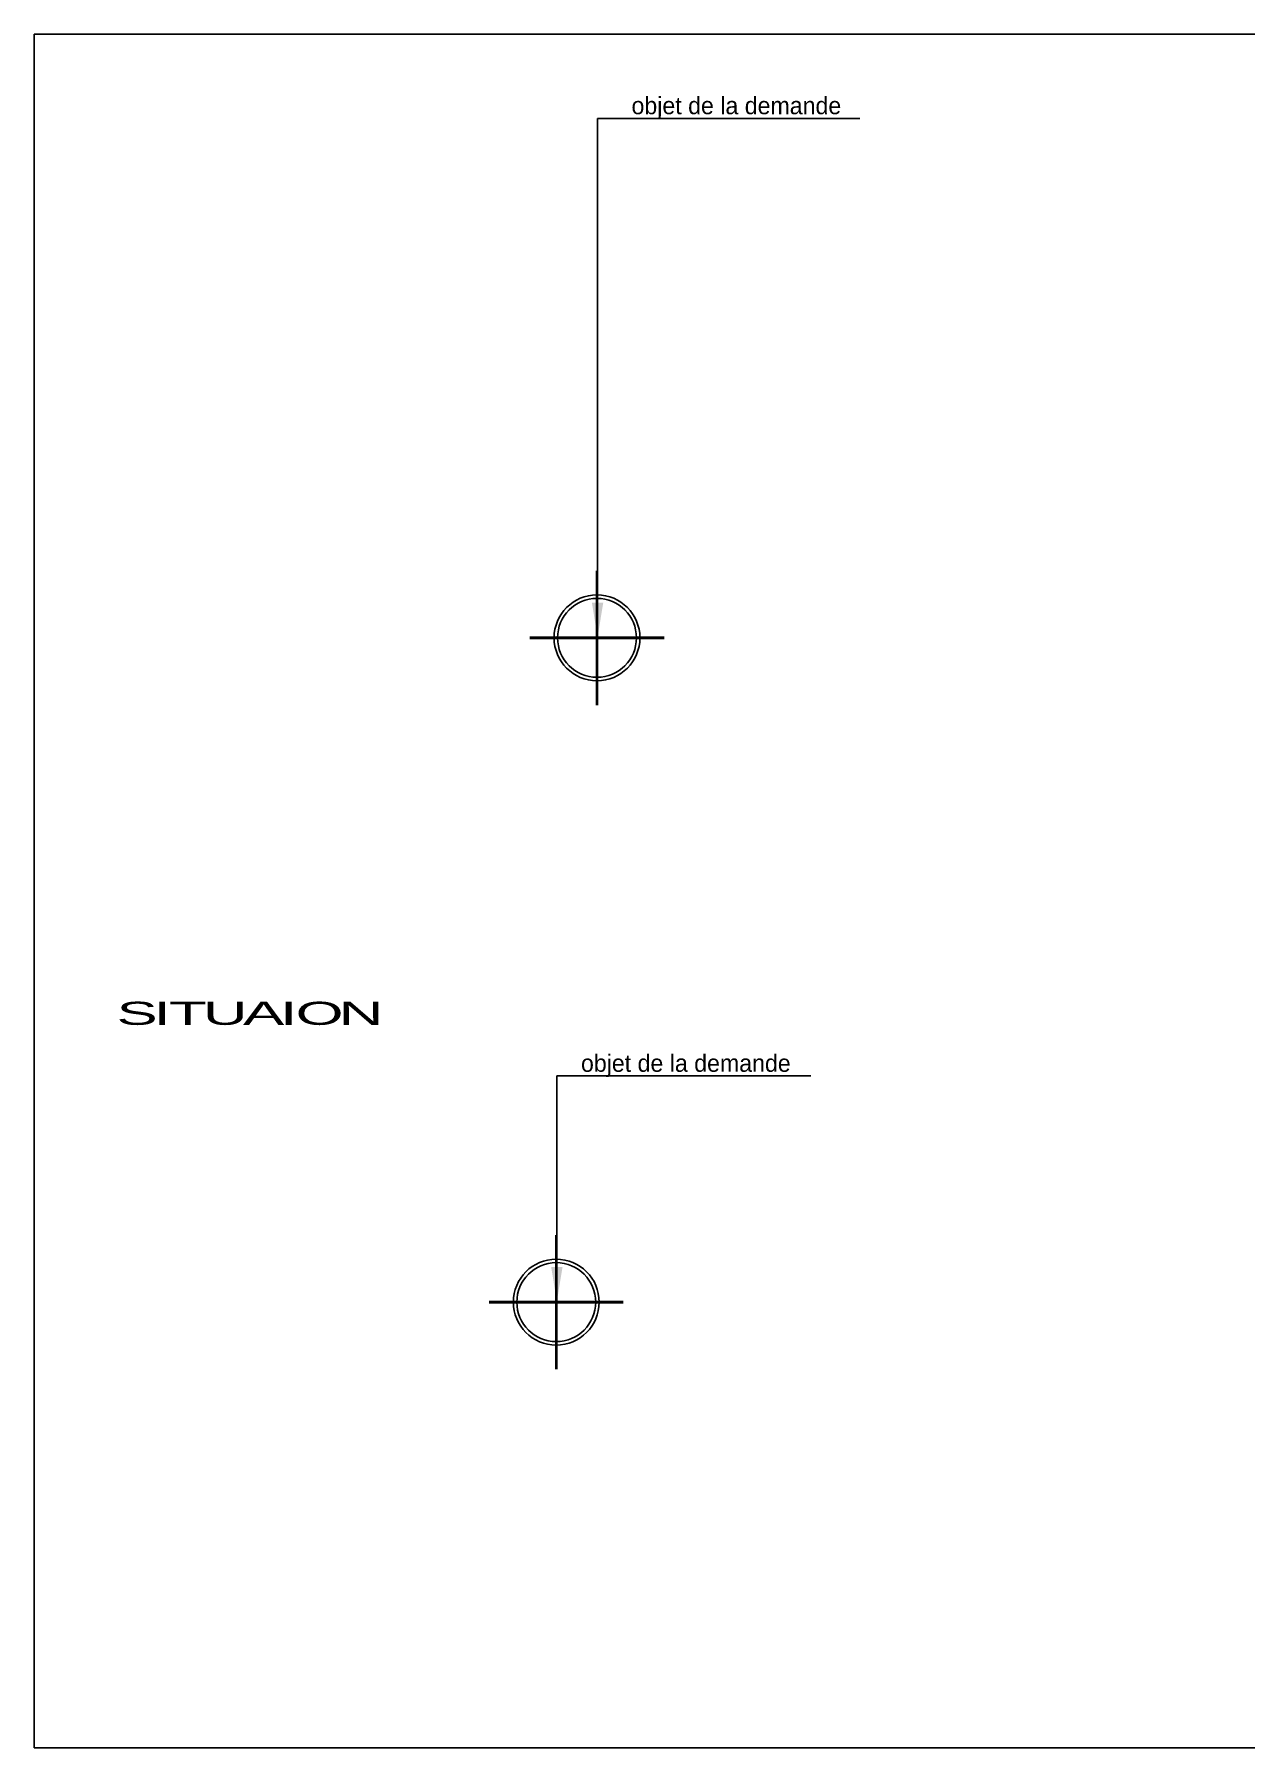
# Model space of a CAD drawing. Header units: millimetres. Extents: x -44462 to 306987, y -116160 to 12874.
# Drawn here: x -22813 to -21763, y -54759 to -53274 of the extents above; entities that cross this region are included whole.
import ezdxf

# ---------------------------------------------------------------- set-up
doc = ezdxf.new("R2010")
doc.units = ezdxf.units.MM
for name, color, linetype in [('BATIMAENT_IMPLAN', 1, 'Continuous'), ('COULEUR 8', 8, 'Continuous'), ('COULEUR 9', 9, 'Continuous'), ('ROUGE', 1, 'Continuous'), ('TEXTE', 1, 'Continuous')]:
    doc.layers.add(name, color=color, linetype=linetype)
doc.styles.add('CENTURY GOTHIC', font='GOTHIC.TTF')
doc.styles.add('Century Gothic Gras', font='GOTHICB.TTF')
doc.dimstyles.new('1-50', dxfattribs={"dimtxt": 8, "dimasz": 5, "dimexe": 1.25, "dimexo": 0.625, "dimtad": 1, "dimdec": 0, "dimtxsty": 'Century Gothic Gras', "dimblk": 'ORIGIN', "dimcen": 5, "dimclrd": 8, "dimclre": 5, "dimclrt": 6, "dimadec": 0, "dimazin": 0, "dimtfac": 1, "dimtdec": 0, "dimtmove": 0, "dimatfit": 3, "dimfxl": 0, "dimarcsym": 0})

# ---------------------------------------------------------------- blocks, each defined once
blk = doc.blocks.new('_Origin')
at = {"color": 0, "linetype": 'Continuous', "lineweight": -2}
blk.add_line((0, 0), (-1, 0), dxfattribs=at)
blk.add_circle((0, 0), 0.5, dxfattribs=at)

msp = doc.modelspace()

# ---------------------------------------------------------------- linework, layer by layer
at = {"layer": 'COULEUR 8'}
msp.add_lwpolyline([(-20712.5, -53274.4), (-22812.5, -53274.4), (-22812.5, -54759.4), (-20712.5, -54759.4)], close=True, dxfattribs=at)
at = {"layer": 'COULEUR 9'}
for p, q in [((-22325.3, -53797.5), (-22325.3, -53739.4)), ((-22324.3, -53797.5), (-22324.3, -53739.4)), ((-22324.8, -53797), (-22382.9, -53797)), ((-22324.8, -53798), (-22382.9, -53798)), ((-22325.3, -53797.5), (-22325.3, -53855.7)), ((-22324.8, -53797), (-22266.6, -53797)), ((-22324.8, -53798), (-22266.6, -53798)), ((-22324.3, -53797.5), (-22324.3, -53855.7)), ((-22360.6, -54373.2), (-22360.6, -54315.1)), ((-22359.6, -54373.2), (-22359.6, -54315.1)), ((-22360.1, -54372.7), (-22418.3, -54372.7)), ((-22360.1, -54373.7), (-22418.3, -54373.7)), ((-22360.6, -54373.2), (-22360.6, -54431.4)), ((-22360.1, -54372.7), (-22302, -54372.7)), ((-22360.1, -54373.7), (-22302, -54373.7)), ((-22359.6, -54373.2), (-22359.6, -54431.4))]:
    msp.add_line(p, q, dxfattribs=at)
for centre, radius in [((-22324.8, -53797.5), 37.2), ((-22324.8, -53797.5), 34.2), ((-22360.1, -54373.2), 37.2), ((-22360.1, -54373.2), 34.2)]:
    msp.add_circle(centre, radius, dxfattribs=at)

# ---------------------------------------------------------------- texts
at = {"layer": 'BATIMAENT_IMPLAN', "char_height": 15, "attachment_point": 2, "style": 'CENTURY GOTHIC'}
for insert, width in [((-22204, -53328.7), 240.413), ((-22247.8, -54158.6), 519.141)]:
    msp.add_mtext('objet de la demande ', dxfattribs=dict(at, insert=insert, width=width))
at = {"layer": 'TEXTE', "insert": (-22741.2, -54112.9), "char_height": 20, "width": 211.241, "attachment_point": 1, "style": 'CENTURY GOTHIC'}
msp.add_mtext('\\pi-30,l30,t30;{\\W2;\\T0.9;SITUAION}', dxfattribs=at)

# ---------------------------------------------------------------- leaders
at = {"layer": 'ROUGE'}
for points in [[(-22324.3, -53797), (-22324.3, -53347.3), (-22096.9, -53347.3)], [(-22359.6, -54372.7), (-22359.6, -54177.2), (-22139.5, -54177.2)]]:
    msp.add_leader(points, dimstyle='1-50', override={"dimasz": 30, "dimgap": 0.625, "dimtad": 0}, dxfattribs=at)

doc.saveas('drawing.dxf')
